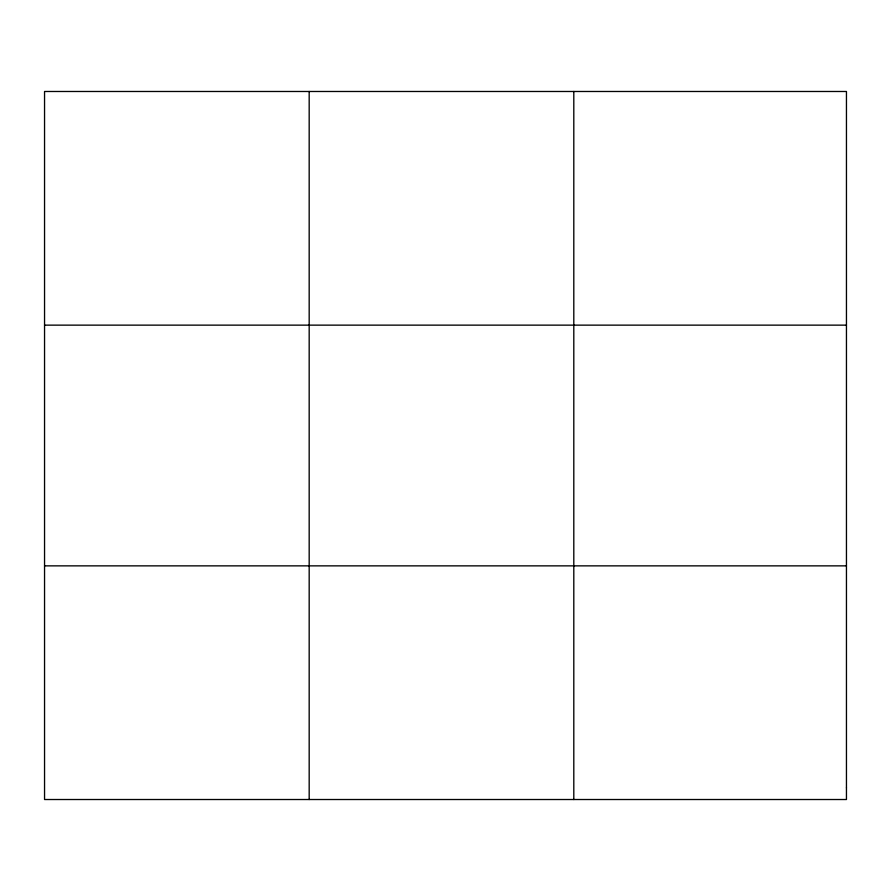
<?xml version="1.0" encoding="UTF-8"?>
<svg xmlns="http://www.w3.org/2000/svg" width="891" height="891" viewBox="0 0 891 891"><rect width="100%" height="100%" fill="white"/><g stroke="black" fill="none" stroke-linecap="round" stroke-linejoin="round"><path stroke-width="1.34" d="M309.177 799.517L309.177 91.483M573.804 799.517L573.804 91.483M44.55 325.137L846.45 325.137M44.55 565.863L846.45 565.863M846.45 787.844L846.45 799.517L44.55 799.517L44.55 91.483L846.45 91.483L846.45 787.844"/></g></svg>
